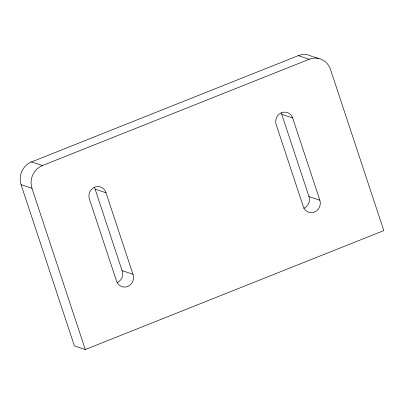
<?xml version="1.0" encoding="UTF-8"?>
<svg xmlns="http://www.w3.org/2000/svg" width="404" height="404" viewBox="0 0 404 404"><rect width="100%" height="100%" fill="white"/><g stroke="black" fill="none" stroke-linecap="round" stroke-linejoin="round"><path stroke-width="0.61" d="M298.293 55.646L309.176 59.282A17.726 16.67 -71.5 0 1 330.492 69.402L383.8 230.598L85.284 349.526L74.397 345.895L21.089 184.699A17.726 16.67 -71.5 0 1 31.522 161.928L298.293 55.646A17.726 16.67 -71.5 0 1 312.625 56.818M31.522 161.928L42.405 165.559L309.176 59.282M313.307 56.686L318.751 58.499M292.663 117.983A9.216 8.671 -71.5 0 0 281.401 112.792A9.216 8.671 -71.5 0 0 276.286 124.932L303.237 206.424A9.216 8.671 -71.5 0 0 314.251 212.135A9.216 8.671 -71.5 0 0 319.857 200.222L292.663 117.983L281.78 114.352L308.979 196.591A9.216 8.671 -71.5 0 1 303.768 208.343M308.979 196.591L319.862 200.222M94.268 187.102A9.216 8.671 -71.5 0 1 95.127 189.133L106.01 192.769L132.961 274.26A9.216 8.671 -71.5 0 1 127.846 286.401A9.216 8.671 -71.5 0 1 116.584 281.209L89.38 198.97A9.216 8.671 -71.5 0 1 94.99 187.057A9.216 8.671 -71.5 0 1 106.01 192.769M21.089 184.699L31.972 188.335L85.284 349.526M95.122 189.133L122.074 270.63L132.961 274.26M31.972 188.335A17.726 16.67 -71.5 0 1 42.405 165.559M281.063 112.741A9.216 8.671 -71.5 0 1 281.775 114.352M122.079 270.63A9.216 8.671 -71.5 0 1 116.963 282.765"/></g></svg>
